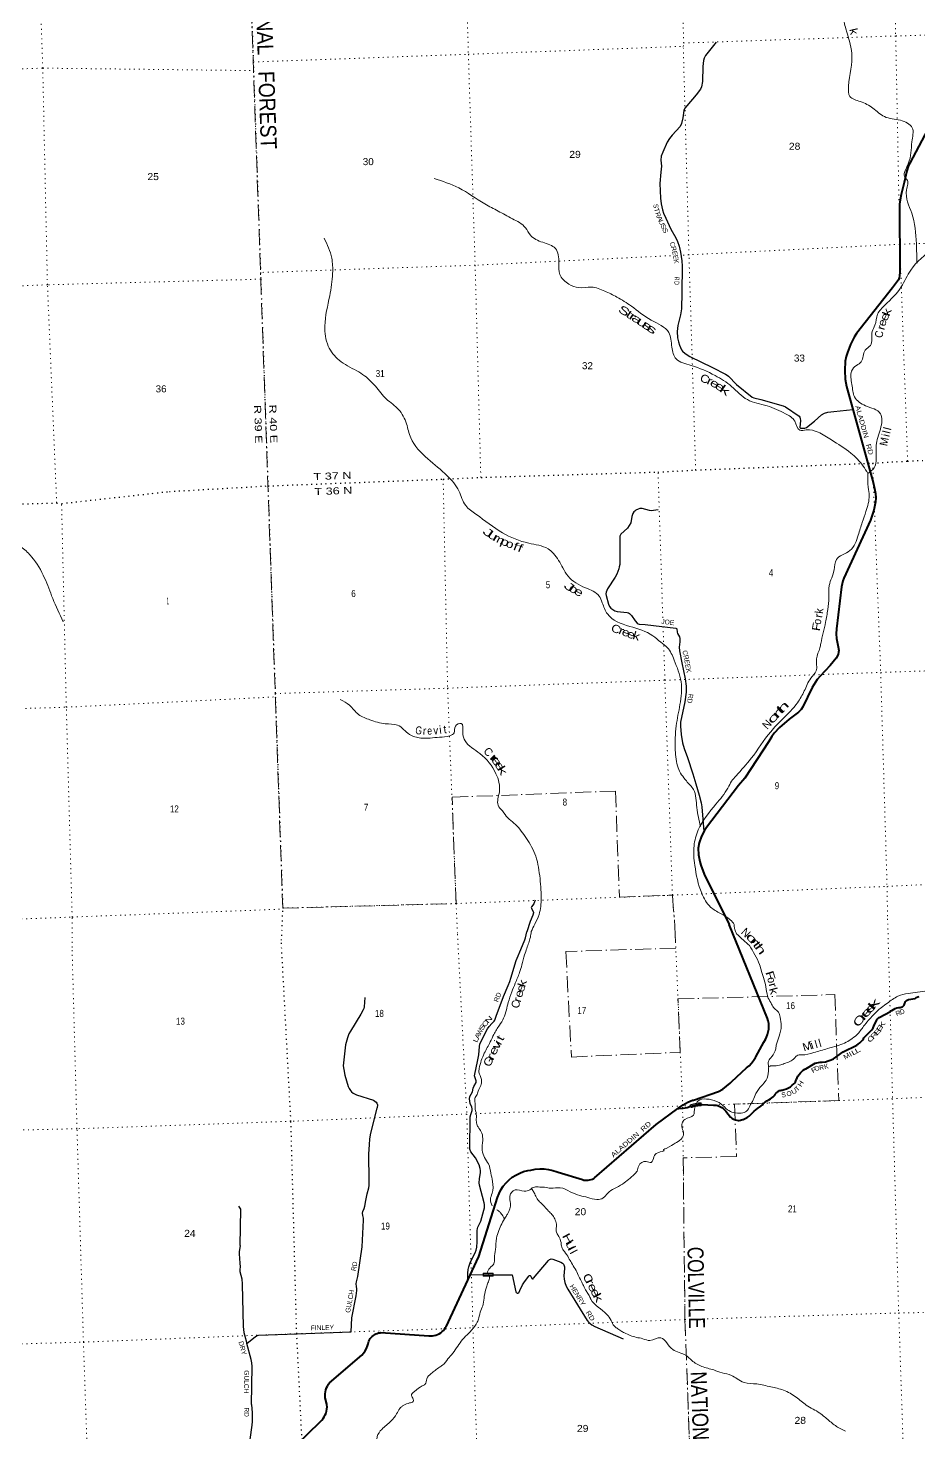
# Model space of a CAD drawing. Header units: feet. Extents: x 727543 to 978287, y 379550 to 572970.
# Drawn here: x 768779 to 791035, y 414692 to 449790 of the extents above; entities that cross this region are included whole.
import ezdxf
from ezdxf.enums import TextEntityAlignment as Align

# ---------------------------------------------------------------- set-up
doc = ezdxf.new("R2010")
doc.units = ezdxf.units.FT
doc.header["$LTSCALE"] = 80
doc.linetypes.add('DOT_DASHED', pattern=[7.7, 5, -1.2, 0.3, -1.2])
doc.linetypes.add('DOTTED', pattern=[1.5, 0.3, -1.2])
for name, color, linetype, lineweight in [('26', 7, 'Continuous', 40), ('29', 7, 'Continuous', 25), ('31', 7, 'Continuous', 13), ('39', 7, 'Continuous', 13), ('44', 7, 'DOT_DASHED', 13), ('6', 7, 'DOTTED', 25), ('61', 7, 'Continuous', 13), ('7', 7, 'DOTTED', 13)]:
    doc.layers.add(name, color=color, linetype=linetype, lineweight=lineweight)
for name, color, linetype in [('27', 7, 'Continuous'), ('30', 7, 'Continuous'), ('41', 7, 'Continuous')]:
    doc.layers.add(name, color=color, linetype=linetype)

msp = doc.modelspace()

# ---------------------------------------------------------------- linework, layer by layer
at = {"layer": '26'}
for points in [[(791642.22, 447988.84), (790810.22, 446412.05), (790769.38, 446330.9), (790729.64, 446226.33), (790665.55, 445929.82), (790591.35, 445635.09), (790565.15, 445499.37), (790554.31, 445391.73), (790554.76, 443691.89), (790551.07, 443596.72), (790544.03, 443547.39), (790522.59, 443503.2), (790371.94, 443297.74), (789480.15, 442158.23), (789420.75, 442064.03), (789328.93, 441886.05), (789248.22, 441687.02), (789216.52, 441588.37), (789195.4, 441465.05), (789184.83, 441236.02), (789195.4, 441017.57), (789222.64, 440838.73), (789892.75, 438440.23), (789927.82, 438283.39), (789948.95, 438163.6), (789955.99, 438057.9), (789952.47, 437952.19), (789909.68, 437749.34), (789824.5, 437496.82), (789161, 436045.03), (789135.54, 435979.07), (789103.18, 435831.52), (788978.77, 434783.8), (788970.04, 434654.26), (788977.97, 434541.23), (789020.71, 434333.99), (789030.77, 434241.24), (789029.9, 434196.22), (789015.82, 434143.37), (788970.41, 434051.93), (788821.43, 433862.67), (788565.1, 433600.76), (788492.65, 433511.78), (788370.1, 433310.99), (788135.51, 432836.17), (788093.25, 432769.22), (788030.86, 432699.13), (787796.97, 432524.16), (787550.98, 432314.7), (787420.7, 432177.29), (787360.84, 432092.73), (787287.45, 431963.1), (786682.76, 431052.29), (786529.66, 430866.98), (785726.98, 429820.12), (785677.78, 429744.53), (785603.74, 429598.14), (785541.57, 429430.24), (785519.23, 429302.17), (785527.76, 429136.86), (785557.96, 428970.97), (785587.83, 428873.41), (785669.17, 428650.85), (786294.31, 427392.98)], [(785013.16, 422796.1), (785039.68, 422815.37), (785146.91, 422889.25), (785261.27, 422951.52), (785381.51, 423001.49), (785403.2, 423008.97), (786028.84, 423221.11), (786133.25, 423281.3), (786230.8, 423352.08), (786320.42, 423432.66), (786360.09, 423474.31), (786729.02, 423811.58), (786794.29, 423866.87), (786853.43, 423928.68), (786905.78, 423996.34), (786950.77, 424069.09), (786958.61, 424083.74), (787162.63, 424458.16), (787200.02, 424516.75), (787231.08, 424578.92), (787255.47, 424643.99), (787272.93, 424711.26), (787283.26, 424779.99), (787286.35, 424849.42), (787282.16, 424918.79), (787270.75, 424987.35), (787254.55, 425047.25), (786294.31, 427392.98)], [(788484.87, 423940.24), (788527.79, 423948.66), (788571.36, 423952.55), (788615.09, 423951.86), (788622.15, 423951.32), (788697.56, 423963.76), (788771.26, 423984.01), (788842.44, 424011.85), (788900.13, 424041.11), (789143.17, 424210.63), (789481.1, 424383.19), (789521.16, 424407.23), (789558.49, 424435.32), (789592.67, 424467.16), (789623.34, 424502.4), (789650.16, 424540.65), (789663.19, 424562.87), (789798.14, 424700.61), (789827.02, 424725.46), (789853.14, 424753.18), (789876.22, 424783.49), (789896.01, 424816.04), (789912.29, 424850.48), (789927.2, 424894.75), (789989.46, 425016.93), (789997.93, 425031.61), (790006.63, 425044.23), (790018.8, 425057.28), (790033.14, 425067.28), (790040.23, 425071.38), (790322.84, 425218.74), (790360.04, 425247.46), (790400.04, 425272.13), (790442.4, 425292.48), (790486.66, 425308.29), (790532.33, 425319.39), (790563.12, 425323.54), (790588.08, 425326.31), (790613.12, 425334.88), (790624.74, 425341.03), (790635.7, 425348.39), (790645.84, 425356.85), (790655.03, 425366.33), (790663.18, 425376.72), (790665.88, 425381.02), (790678.47, 425405.99), (790683.39, 425431.02), (790683.52, 425431.52), (790688.01, 425443.73), (790693.74, 425455.4), (790700.67, 425466.42), (790708.71, 425476.64), (790717.78, 425485.97), (790727.77, 425494.31), (790738.58, 425501.55), (790750.08, 425507.62), (790762.16, 425512.46), (790774.68, 425516.01), (790775.93, 425516.28), (790938.6, 425547.79), (790970.82, 425567.87), (791004.95, 425584.46), (791040.64, 425597.4)], [(785013.16, 422796.1), (785039.09, 422798.14), (785142, 422806.23), (785243.52, 422823.95), (785309.24, 422844.24), (785412.81, 422874.05), (785467.56, 422887.11), (785491.14, 422891.33), (785523.15, 422893.86), (785587.93, 422895.44), (785618.2, 422894.27), (785901.66, 422883.28), (785913.37, 422883.77), (785951.66, 422879.58), (785966.07, 422878), (786004.76, 422869.59), (786042.36, 422857.18), (786078.45, 422840.92), (786112.65, 422820.97), (786144.57, 422797.55), (786173.87, 422770.93), (786200.23, 422741.39), (786210.67, 422727.74), (786326.51, 422583.92), (786349.11, 422563.76), (786373.69, 422546.08), (786399.99, 422531.06), (786427.71, 422518.87), (786456.55, 422509.65), (786486.2, 422503.49), (786516.33, 422500.47), (786546.61, 422500.61), (786576.72, 422503.92), (786606.31, 422510.35), (786635.06, 422519.84), (786643.76, 422523.39), (786697.05, 422546.16), (786747.66, 422574.37), (786795.05, 422607.72), (786838.69, 422645.84), (786839.8, 422646.92), (786918.42, 422727.84), (787005.06, 422800.1), (787085.63, 422854.93), (787124.33, 422885.75), (787148.47, 422909.51), (787172.15, 422934.71), (787196.68, 422959.51), (787211.15, 422971.94), (787233.46, 422987.38), (787257.26, 423000.4), (787282.29, 423010.87), (787288.63, 423013.04), (787326.63, 423035.44), (787362.08, 423061.68), (787394.59, 423091.48), (787423.81, 423124.52), (787429.63, 423132.62), (787447.33, 423157.24), (787466.25, 423182.62), (787475.25, 423192.97), (787491.69, 423208.29), (787509.63, 423221.81), (787528.9, 423233.38), (787549.26, 423242.87), (787570.51, 423250.17), (787591.11, 423254.92), (787616.21, 423258.06), (787641.11, 423263.76), (787671.64, 423270.74), (787725.55, 423289.17), (787777.23, 423313.13), (787826.12, 423342.37), (787871.69, 423376.55), (787911.85, 423413.84), (787934.93, 423438.82), (787950.83, 423463.84), (787961.61, 423484.97), (787971.18, 423509.86), (787973.49, 423517.35), (787991.5, 423563.6), (788014.25, 423607.72), (788041.48, 423649.22), (788072.91, 423687.65), (788108.18, 423722.58), (788146.9, 423753.63), (788188.67, 423780.46), (788207.04, 423790.42), (788443.06, 423927.37), (788484.87, 423940.24)], [(777232, 416800.51), (777258.34, 416864.32), (777273.79, 416914.34), (777282.39, 416949.77), (777294.64, 416984.1), (777310.42, 417016.96), (777329.54, 417047.99), (777351.8, 417076.86), (777376.96, 417103.24), (777404.74, 417126.84), (777434.83, 417147.41), (777466.91, 417164.73), (777500.62, 417178.59), (777535.6, 417188.86), (777571.46, 417195.41), (777591.94, 417197.44), (778792.88, 417120.87), (778837.43, 417117.75), (778882.06, 417119.31), (778926.29, 417125.51), (778969.62, 417136.31), (779011.59, 417151.58), (779051.73, 417171.15), (779089.6, 417194.81), (779124.8, 417222.3), (779156.93, 417253.32), (779185.64, 417287.53), (779210.61, 417324.55), (779222.09, 417344.88), (780043.92, 419099.41), (780507.1, 420573.59), (780545.6, 420672.23), (780594.2, 420766.3), (780652.36, 420854.78), (780719.45, 420936.69), (780794.74, 421011.14), (780877.4, 421077.32), (780966.52, 421134.49), (781061.13, 421182.03), (781160.2, 421219.42), (781262.62, 421246.25), (781341.6, 421259.34), (781450.54, 421280.84), (781561.14, 421290.83), (781672.17, 421289.2), (781782.42, 421275.98), (781890.69, 421251.3), (781995.79, 421215.44), (782026.54, 421202.55), (782626.67, 421019.75), (782662.5, 421010.46), (782699.11, 421004.96), (782736.09, 421003.31), (782773.04, 421005.54), (782809.55, 421011.62), (782845.23, 421021.49), (782879.68, 421035.03), (782912.53, 421052.09), (782934.37, 421066.03), (784469.16, 422400.87), (785013.16, 422796.1)], [(773281.13, 412248.38), (776081.99, 414978.13), (776118.61, 415013.88), (776151.3, 415053.25), (776179.69, 415095.82), (776203.47, 415141.13), (776222.39, 415188.68), (776236.23, 415237.94), (776244.85, 415288.38), (776248.15, 415339.45), (776246.09, 415390.58), (776243.65, 415411.82), (776202.24, 415566.12), (776198.58, 415617.24), (776200.29, 415668.47), (776207.33, 415719.23), (776219.65, 415768.98), (776237.1, 415817.17), (776259.49, 415863.27), (776286.58, 415906.77), (776313.26, 415941.58), (777115.32, 416630.33), (777160.09, 416682.88), (777199.13, 416739.81), (777232, 416800.51)]]:
    msp.add_lwpolyline(points, dxfattribs=at)
at = {"layer": '29'}
for p, q in [((777337.5, 422143.1), (777501.41, 422817.37)), ((779813.28, 421855.85), (779825.71, 422502.08)), ((780001.64, 419465.9), (779998.12, 419635.57)), ((779834.4, 418646), (780399.35, 418643.25)), ((774536.61, 417131.12), (775491.02, 417170.26)), ((774353.05, 416521.78), (774244.36, 416927.74)), ((774364.48, 415401.88), (774377.91, 416352.26))]:
    msp.add_line(p, q, dxfattribs=at)
for points in [[(785972.84, 449436.9), (785707.38, 449104.87), (785672.96, 449041.1), (785655.92, 448981.43), (785635.55, 448826.96), (785625.81, 448458.42), (785600.9, 448321.91), (785575, 448267.61), (785471.41, 448124.67), (785240.07, 447848.6), (785187.43, 447790.3), (785159.96, 447730.16), (785136.79, 447549.22), (785106.51, 447404.62), (785068.79, 447328.1), (784872.27, 447114.83), (784804.13, 447033.86), (784747.1, 446937.23), (784635.88, 446686.09), (784599.7, 446586.38), (784584.9, 446493.95), (784601, 446340.84), (784590.83, 446188.73), (784563.65, 445904.47), (784575.84, 445542.86), (784595.46, 445396.35), (784629.5, 445250.36), (784655.09, 445166.22), (784708.6, 445040.32), (784838.51, 444764.23), (784965.99, 444550.41), (785007.99, 444457.32), (785044.79, 444339.45), (785076.82, 444195.02), (785110.8, 443977.21), (785121.09, 443838.71), (785110.44, 443184.92), (785102.25, 442778.6), (785081.88, 442627.52), (785009.73, 442357.68), (784995.78, 442207.54), (785005.67, 442050.05), (785025.58, 441949.71), (785051.14, 441864.47), (785106.08, 441754.6), (785132.06, 441715.32), (785191.68, 441659.91), (785308.44, 441586.53), (785882.31, 441311.63), (786203.89, 441140.14), (786245.76, 441114.43), (786275.57, 441090.99), (786480.27, 440885.97), (786868.01, 440571.42), (786910.15, 440552.95), (787088.42, 440509.25), (787645.52, 440353.04), (787704.45, 440323.87), (788043.28, 440091.48), (788060.06, 440071.37), (788070.71, 440041.54), (788074, 439977.38), (788062.19, 439817.8), (788064.32, 439809.28), (788079.04, 439797.55), (788136.73, 439791.16), (788183.57, 439794.36), (788223.81, 439811.31), (788427.51, 439968.97), (788604.85, 440129.65), (788677.61, 440166.19), (788757.87, 440190.25), (788906.51, 440208.21), (789384.33, 440260.01)], [(784524.61, 437752.9), (784347.84, 437731.82), (784305.83, 437734.89), (784118.44, 437786.03), (784065.2, 437785.49), (784018.35, 437773.24), (783962.99, 437743.41), (783935.3, 437722.1), (783916.14, 437700.79), (783890.58, 437662.44), (783863.01, 437589.45), (783836.88, 437432.67), (783799.02, 437359.86), (783755.31, 437300.02), (783589.9, 437143.85), (783564.78, 437099.9), (783559.45, 437045.56), (783565.87, 436881.96), (783559.12, 436386.1), (783549.87, 436332.81), (783539.22, 436283.8), (783511.54, 436209.22), (783488.12, 436149.56), (783450.27, 436074.37), (783251.97, 435779.36), (783221.94, 435701.02), (783213.42, 435654.14), (783218.17, 435612.17), (783279.43, 435396.31), (783307.71, 435336.52), (783341.18, 435294.03), (783388.03, 435259.94), (783437.01, 435234.37), (783496.16, 435214.43), (783747.38, 435189.88), (783781.98, 435176.84), (783807.54, 435159.79), (783853.32, 435113.11), (783943.35, 434979.08), (783992.8, 434922.21), (784018.36, 434907.29), (784049.45, 434898.28), (784195.01, 434891.84), (784963.84, 434797.56), (784980.88, 434793.3), (784988.38, 434783.31), (784993.65, 434701.67), (785001.12, 434664.47), (785050.72, 434583.47), (785061.8, 434539.73), (785059.67, 434458.4), (785049.02, 434321.33), (785050.42, 434231.48), (785108.51, 433934.38), (785198.94, 433533.35), (785223.63, 433347.55), (785224.28, 433196.52), (785185.2, 432958.32), (785083.08, 432446.21), (785080.03, 432347.35), (785094.09, 432143.59), (785125.67, 431934.81), (785166.49, 431790.41), (785250.01, 431565.1), (785389.12, 431157.88), (785463.36, 430911.98), (785549.26, 430626.07), (785595.24, 430431.66), (785611.18, 430336.7), (785659.59, 429716.58)], [(781446.38, 428003.68), (781426.82, 427933.68), (781411.66, 427911.29), (781356.08, 427836.29), (781350.16, 427820.75), (781352.29, 427799.44), (781362.41, 427777.88), (781403.71, 427702.63), (781403.4, 427682.25), (781386.42, 427629.13), (781322, 427470.85), (781238.77, 427214.23)], [(780477.52, 425101.45), (780657.26, 425595.46), (780777, 425870.56), (780811.38, 425965.96), (780839.09, 426052.48), (780976.57, 426491.76), (780995.42, 426551.65), (781087.44, 426766.86), (781190.55, 427013.11), (781207.18, 427064.14), (781238.77, 427214.23)], [(777189.35, 425566.2), (777177.58, 425334.88), (777167.6, 425297.17), (777154.3, 425261.67), (777093.32, 425152.96), (776831.66, 424731.43), (776791.74, 424658.21), (776756.27, 424562.82), (776711.92, 424385.33), (776667.57, 424012.61), (776654.27, 423866.18), (776664.25, 423768.56), (776693.07, 423633.23), (776772.9, 423347.03), (776797.29, 423296), (776831.66, 423244.98), (776861.6, 423209.48), (776902.62, 423178.42), (776987.99, 423140.7), (777408.2, 423000.93), (777445.89, 422976.53), (777474.72, 422952.13), (777490.24, 422929.94), (777505.77, 422887.79), (777501.41, 422817.37)], [(779841.22, 422646.08), (779870.1, 422749.06), (779872.31, 422786.76), (779865.67, 422833.36), (779823.53, 422919.87), (779809.11, 423039.68), (779814.66, 423092.92), (779881.18, 423217.16), (779900.03, 423308.13), (779912.23, 423350.27), (779969.88, 423443.45), (779975.42, 423458.99), (779974.32, 423485.62), (779934.4, 423616.5), (779936.62, 423654.23), (780005.36, 423967.03), (780036.4, 424140.08), (780053.03, 424348.63), (780067.44, 424406.31), (780178.32, 424645.91), (780253.71, 424783.46), (780301.38, 424847.81), (780369.01, 424916.58), (780425.56, 424980.92), (780439.97, 425005.32), (780477.52, 425101.45)], [(779825.71, 422502.08), (779824.64, 422564.92), (779826.86, 422589.32), (779841.22, 422646.08)], [(777122.14, 419342.48), (777162.06, 420008.05), (777162.07, 420056.85), (777139.88, 420123.42), (777135.45, 420185.54), (777142.11, 420221.03), (777175.36, 420300.91), (777193.11, 420358.58), (777215.27, 420496.14), (777250.75, 420664.76), (777295.1, 420811.18), (777301.77, 420875.51), (777299.54, 420997.55), (777295.1, 421654.25), (777307.3, 421898.3), (777318.39, 422029.19), (777337.5, 422143.1)], [(779998.13, 419635.57), (779999.82, 419747.36), (780008.69, 419800.59), (780017.56, 419833.89), (780066.34, 419929.27), (780086.3, 419978.09), (780168.35, 420253.18), (780180.54, 420313.09), (780182.76, 420357.46), (780180.54, 420397.39), (780172.78, 420443.98), (780053.04, 420878.82), (780048.6, 420940.94), (780057.48, 421042.99), (780084.08, 421198.29), (780085.2, 421247.1), (780076.33, 421295.91), (780048.61, 421389.09), (779955.47, 421562.14), (779844.6, 421717.44), (779819.1, 421777.33), (779813.28, 421855.85)], [(774075.25, 419370.21), (774096.12, 420278.37), (774043.01, 420357.51)], [(779769.78, 418519.78), (779765.88, 418682.46), (779774.75, 418777.85), (779788.05, 418842.19), (779832.4, 418962), (779947.71, 419192.73), (779974.32, 419259.28), (779989.84, 419334.71), (780001.64, 419465.9)], [(774075.25, 419370.21), (774050.97, 419218.22), (774049.87, 419162.74), (774072.04, 418932.01), (774077.58, 418843.27), (774068.71, 418772.28), (774072.04, 418723.46), (774116.39, 418541.54), (774129.7, 418408.42), (774156.31, 417347.93), (774167.39, 417203.72), (774182.91, 417139.38), (774244.36, 416927.74)], [(776973.74, 418119.4), (776992.42, 418246.47), (776994.64, 418290.84), (776981.34, 418348.52), (776976.9, 418417.3), (776983.55, 418463.89), (777014.6, 418603.66), (777122.14, 419342.48)], [(780962.86, 418218.26), (780976.32, 418199.68), (780990.57, 418190.17), (780995.33, 418184.47), (781014.33, 418184.47), (781036.19, 418197.78), (781046.64, 418211.09), (781062.8, 418247.23), (781135.02, 418387.97), (781162.58, 418437.42), (781278.52, 418599.08), (781292.31, 418614.29), (781307.03, 418621.9), (781319.87, 418622.85), (781327.93, 418618.1), (781336.97, 418608.59), (781366.9, 418547.72), (781374.03, 418540.12), (781382.1, 418536.31), (781388.29, 418537.27), (781393.99, 418540.12), (781408.71, 418555.33), (781777.43, 419000.37), (781807.37, 419024.15), (781830.65, 419034.6), (781847.28, 419037.46), (781891.47, 419034.6), (782092.93, 418954.73), (782132.38, 418932.86), (782157.55, 418909.08), (782172.76, 418867.24), (782180.84, 418837.76), (782180.36, 418798.77), (782165.16, 418616.19), (782168.96, 418536.31), (782190.34, 418453.58), (782221.71, 418360.39), (782260.19, 418285.27), (782750.55, 417497.89), (782787.13, 417453.2), (782818.97, 417425.62), (782861.26, 417392.34), (782936.81, 417353.35), (783643.87, 417038.47)], [(780399.35, 418643.25), (780871.32, 418640.96), (780962.86, 418218.26)], [(775491.02, 417170.26), (776851.73, 417214.04), (776870.54, 417566.33), (776870.54, 417566.33), (776973.74, 418119.4)], [(774244.36, 416927.74), (774460.1, 417099.44), (774504.45, 417123.85), (774536.61, 417131.12)], [(774377.91, 416352.26), (774368.07, 416444.95), (774353.05, 416521.78)], [(774364.48, 415401.88), (774376.95, 415191.45), (774378.05, 414978.46), (774368.08, 414885.28), (774319.29, 414525.87), (774301.55, 414308.44), (774330.6, 413282.62)]]:
    msp.add_lwpolyline(points, dxfattribs=at)
at = {"layer": '31'}
for p, q in [((780150.4, 418683.24), (780400.38, 418680.64)), ((780400.38, 418680.64), (780399.6, 418605.64))]:
    msp.add_line(p, q, dxfattribs=at)
msp.add_lwpolyline([(780399.6, 418605.64), (780149.62, 418608.24), (780150.4, 418683.24)], dxfattribs=at)
msp.add_lwpolyline([(780158.31, 418675.16), (780157.69, 418616.14), (780391.68, 418613.71), (780392.3, 418672.73)], close=True, dxfattribs=at)
at = {"layer": '39'}
for points in [[(787253.63, 452684.57), (787625.59, 452410.32), (787888.29, 452276.48), (788329.28, 451923.35), (788636.31, 451588.49), (788806.1, 451383.1), (788910.48, 451133.27), (789111.82, 450679.94), (789144.44, 450120.42), (789211.4, 449768.31), (789358.74, 449157.57), (789275.76, 448335.62), (789313.55, 448081.79), (789569.95, 447955.86), (789886.18, 447789.22), (790173.42, 447577.2), (790574.31, 447487.94), (790866.89, 447300.36), (790861.08, 446948.11), (790768.11, 446397), (790695.58, 446044.8), (790735.03, 446009.55), (790728.49, 445750.35), (790856.88, 445165.35), (790972.32, 444401.91), (790987.9, 443916.85)], [(778921.95, 446032.91), (779539.44, 445796.31), (780190.02, 445396.79), (780520.75, 445218.44), (780878.15, 445026.71), (781206.26, 444799.72), (781331.02, 444613.23), (781635.37, 444438.14), (781953.26, 444283.69), (782038.52, 443928.07), (782063.35, 443633.39), (782290.77, 443393.29), (782535.95, 443305.47), (782850.93, 443318.88), (783185.45, 443217.53), (783490.99, 443070.8), (783851.48, 442842.75), (784348.97, 442493.31), (784786.63, 442184.59), (784862.08, 441818.57), (784967.71, 441526.29), (785344.54, 441361.45), (785944.32, 441108.13), (786356.68, 440835.08), (786750.44, 440506.84), (787240.2, 440351.43), (787704.89, 440154.8), (787934.86, 439965.36), (788057.08, 439742.94), (788222.17, 439748.64), (788514.92, 439695.27), (788850.16, 439500.86), (789332.86, 439173.24), (789641.66, 438846.53), (789759.24, 438662.67)], [(792449.64, 445739.51), (792247.56, 445516.25), (792029.95, 445353.98), (791769.75, 444990.13), (791646, 444660.69), (791385.51, 444306.94), (790829.93, 443744.11), (790593.61, 443324.31), (790186.44, 442871.11), (790003.23, 442639.04), (789936.51, 442363.9), (789866.24, 442210.06), (789821.92, 441860.71), (789693.9, 441745.62), (789591.37, 441451.2), (789476.71, 441362.81), (789353.56, 441219.54), (789361.29, 440887.92), (789429.14, 440574.29), (789700.46, 440353.7), (790072.23, 440154.31), (790109.48, 439987.47), (790006.71, 439563.55), (789964.1, 439156.3), (789915.89, 438802.07), (789758.28, 438661.82)], [(776990.96, 441230.63), (776550.63, 441492.73), (776279.49, 441844.84), (776191.97, 442346.07), (776315.35, 443100.43), (776387.76, 443663.07), (776364.41, 444044.8), (776173.88, 444542.97)], [(785576.82, 429843.74), (785487.39, 430313.77), (785401.3, 430766.49), (785225.21, 430979.78), (785019.42, 431309.56), (784947.83, 431750.56), (784971.75, 432361.43), (785065.97, 432889.21), (785093.71, 433458.61), (784920.05, 434001.8), (784749.19, 434312.38), (784583.5, 434447.07), (784384.66, 434609.11), (783809.71, 434842.93), (783252.75, 435152.15), (783125.2, 435433.67), (783045.53, 435599.24), (782705.9, 435805.66), (782268.77, 436096.18), (782139.38, 436302.78), (781908.45, 436662.15), (781769.55, 436779.43), (781288.29, 436920.94), (780629.69, 437180.6), (779969.13, 437644.58), (779712.13, 437859.52), (779541.62, 438226.76), (779249.45, 438606.58), (778765.98, 439029.27), (778338.12, 439554.79), (778232.9, 439901.71), (778036.32, 440262.11), (777733.51, 440522.23), (777459.28, 440841.88), (777184.75, 441102.84), (776990.96, 441230.63)], [(789759.24, 438662.67), (789770.47, 438316.17), (789792.63, 438112.47), (789713.38, 437713.52), (789620.35, 437439.62), (789518.41, 437124.99), (789313.52, 436736.47), (788972.46, 436509.83), (788915.38, 436251.16), (788797.28, 435867.25), (788784.04, 435561.32), (788758.49, 435261.1), (788705.15, 434943.86), (788585.27, 434414.21), (788562.16, 434306.28), (788477.27, 434030.6), (788467.89, 433730.85), (788333.81, 433546.78), (788171.33, 433228.33), (788000.01, 432935.91), (787629.96, 432526.3), (787331.98, 432209.89), (786848.11, 431546), (786468.68, 431111.83), (786355.56, 430970.87), (786263.43, 430804.24), (785964.02, 430398.75), (785523.99, 429756.4), (785416.41, 429358.63), (785436.85, 428869.57), (785610.93, 428174.64), (785831.33, 427829.12), (786074.55, 427670.42), (786323.95, 427507.86), (786422.97, 427396.89)], [(769658.93, 434958.72), (769393.13, 435541.66), (769192.21, 436049.64), (768867.3, 436580.24), (768634.24, 436806.01), (768255.27, 437043.63), (767786.78, 437300.85), (767466.03, 437483.55), (766861.74, 437615.33), (766334.79, 437660.37), (765916.97, 437775.44), (765478.54, 437766.46), (765070.8, 437730.82)], [(776579.56, 433013.43), (776806.02, 432874.48), (777037.36, 432638.54), (777320.2, 432507.33), (777703.15, 432409.44), (778011.47, 432374.08), (778307.33, 432144.11), (778591.06, 432051.37), (779055.39, 432073.26), (779319.1, 432111.44), (779422.18, 432181.28), (779455.62, 432350.22), (779599.21, 432417.21), (779638.06, 432195.79), (779694.98, 431978.95), (780068.12, 431664.26), (780469.02, 431162.23), (780553.14, 430707.43), (780522.49, 430374.68), (780627.83, 430230.1), (780762.15, 430062.1), (780917.68, 429929.13), (781194.35, 429595.39), (781439.53, 429163.59), (781560.85, 428612.78), (781597.45, 428055.4), (781544.94, 427641.07), (781436.76, 427401.11), (781347.48, 427218.08)], [(780371.76, 420368.27), (780328.8, 420525.41), (780374.33, 420678.46), (780382.81, 420975.84), (780341.76, 421180.68), (780281.69, 421411.18), (780183.55, 421569.71), (780125, 421753.78), (780137.21, 421998.73), (780117.21, 422177.97), (780044.35, 422304.98), (779999.51, 422378.32), (779977.45, 422496.85), (779976.42, 422652.45), (779946.65, 422821.27), (779944.06, 422962.67), (779946.62, 423069.87), (779985.28, 423123.66), (780022.17, 423231.97), (780088.34, 423371.54), (780106.59, 423493.4), (780080.96, 423597.67), (780043.08, 423705.59), (780048.32, 423792.67), (780102.42, 423992.49), (780177.18, 424178.82), (780327.7, 424458.54), (780412.49, 424647.21), (780556.45, 424880.23), (780659.93, 425053.34), (780727.9, 425261.68), (780776.48, 425445.15), (780862.86, 425708.66), (780950.76, 425925.73), (781059.08, 426198.03), (781117.62, 426385.86), (781184.21, 426636.6), (781239.57, 426798.06), (781285.62, 426934.95), (781327.57, 427073.74), (781347.48, 427218.08)], [(786480.41, 427164.27), (786454.26, 427215.21), (786435.01, 427275.37), (786421.77, 427354.78), (786422.97, 427396.89)], [(786480.41, 427164.27), (786649.02, 427004.45), (786798.99, 426867.8), (786933.83, 426637.68), (787055.06, 426390.96), (787105.01, 426222.79), (787172.43, 426014.76), (787220.65, 425775.79), (787272.25, 425557.15), (787353.98, 425406.17), (787424.23, 425297.27), (787524.36, 425201.45), (787566.81, 425077.51), (787596.14, 424860.17), (787543.94, 424601.8), (787477.66, 424403.62), (787457.12, 424289.77), (787362.51, 424092.7), (787279.33, 423978.86), (787281.36, 423838.06)], [(787380.43, 423861.81), (787553.48, 423876.51), (787671.34, 423918.71), (787925.66, 424052.2), (787984.18, 424116.74), (788108.89, 424134.9), (788410.14, 424193.1), (788752.39, 424295.07), (788992.68, 424363.43), (789180.4, 424432.13), (789331.07, 424521.87), (789486.86, 424640.06), (789653.76, 424851.59), (789893.38, 425126.09), (790097.21, 425320.62), (790249.23, 425430.61), (790510.44, 425600.71), (790766.81, 425671.61), (791239.46, 425741.39), (791407.26, 425801.36), (791427.06, 425814.13), (791570.02, 425954.14), (791718.11, 426122.62), (791868.66, 426362.51)], [(786598.24, 422679.57), (786731.99, 422730.36), (786808.79, 422854.1), (786894.63, 423010.47), (786964.11, 423172.38), (787101.32, 423364.76), (787217.9, 423507.97), (787275.45, 423726.09), (787282.51, 423839.15)], [(787380.43, 423861.81), (787362.4, 423861.06), (787349.21, 423860.68), (787335.64, 423859.93), (787322.07, 423857.66), (787306.99, 423852.01), (787289.65, 423844.09), (787282.51, 423839.15)], [(785454.9, 422852.05), (785521.02, 422990.53), (785727.77, 423033.56), (785855.75, 423013.43), (786097.73, 422906.01), (786253.89, 422765.51), (786405.66, 422697.63), (786598.24, 422679.57)], [(780265.44, 418680.6), (780263.56, 418686.08), (780312.03, 418810.93), (780415.73, 418915.33), (780431.24, 419059.33), (780456.55, 419274.38), (780481.77, 419554.11), (780540.11, 419748), (780613.38, 419918.11), (780709.05, 420082.88), (780755.13, 420157.13), (780833.3, 420424.41), (780815.12, 420609.78), (780947.46, 420765.62), (781177.04, 420728.54), (781315.22, 420767.35), (781398.16, 420826.61), (781523.14, 420836.69), (781681.07, 420827.63), (781841.41, 420806.51), (782075.53, 420816.07), (782323.24, 420718.94), (782566.85, 420623.7), (782760.48, 420573.33), (782986.49, 420521.99), (783150.85, 420563.66), (783260.21, 420680.37), (783426.17, 420796.87), (783628.59, 420910.5), (783929.7, 421158.69), (783994.01, 421231.5), (784034.08, 421366.18), (784222.64, 421471.29), (784344.56, 421450.96), (784412.89, 421586.55), (784510.47, 421692.77), (784664.27, 421748.25), (784652.03, 421751.9), (784717.13, 421800.48), (784943.32, 421929.02), (785093.53, 422032.89), (785155.73, 422170.31), (785118.95, 422306.57), (785118.96, 422429.86), (785184.57, 422524.94), (785401.53, 422626.92), (785439.68, 422820.15), (785454.9, 422852.05)], [(781354.8, 420792.88), (781388.56, 420749.5), (781435.67, 420668.14), (781498.44, 420540.81), (781578.32, 420446.37), (781684.71, 420344.69), (781781.27, 420234.61), (781866.81, 420152.48), (781935.24, 420037.45), (781981.98, 419905.56), (781969.92, 419779.86), (781991.19, 419685.55), (782036.35, 419602.11), (782093.79, 419452.38), (782111.74, 419335.73), (782180.17, 419220.7), (782284.23, 419066.4), (782353.06, 418939.26), (782448.85, 418790.76), (782522.63, 418635.48), (782596.08, 418490.3), (782654.55, 418370.91), (782723.57, 418237.71), (782746.96, 418202.09), (782783.06, 418148.68), (782826.41, 418059.12), (782839.44, 418031.24), (783237.77, 417653.98), (783343.85, 417499.74), (783421.01, 417364.79), (783493.65, 417306.49), (783586.74, 417240.76), (783679.37, 417189.17), (783975.99, 417079.47), (784138.82, 417044.29), (784316.1, 416999.46), (784584.65, 417068.74), (784734.36, 416940.16), (784887.34, 416773.28), (785213.34, 416630.16), (785363.05, 416501.59), (785608.44, 416351.83), (785910.39, 416264.53), (786116.87, 416192.35), (786355.38, 416129.28), (786491.65, 416040.7), (786668.31, 415953.41), (786984.83, 415915.08), (787334.84, 415841.46), (787652.75, 415760.74), (787967.83, 415580.89), (788222.74, 415386.97), (788556.65, 415187.52), (788787.07, 415000.9), (789004.65, 414836.1), (789197.92, 414735.2)], [(780684.25, 420038.02), (780649.97, 420097.15), (780590.68, 420180.13), (780532.17, 420238.88), (780488.03, 420267.82)], [(776522.12, 413939.27), (776515.8, 413947.16), (776583.03, 414054.42), (776587, 414056.57), (776610.9, 414067.44), (776817.85, 414104.42), (776933.41, 414217.28), (777085.89, 414313.14), (777211.69, 414359.63), (777373.7, 414411.33), (777477.8, 414503.61), (777502.84, 414603.45), (777614.33, 414778.84), (777845.96, 414988.41), (777985.64, 415166.72), (778066.08, 415302.7), (778107.16, 415344.45), (778168.49, 415384.82), (778310.18, 415439.91), (778395.87, 415477.03), (778403.99, 415537.92), (778354.59, 415627.29), (778432.18, 415726.8), (778627.69, 415866.49), (778695.15, 415905.04), (778739.05, 416045.91), (778850.04, 416174.79), (778946.46, 416254.7), (779057.07, 416333.04), (779134.16, 416386.05), (779268.58, 416539.94), (779387.25, 416681.2), (779512.74, 416861.07), (779634.72, 417024.67), (779789.2, 417183.25), (779867.25, 417268.63), (780000.42, 417460.88), (780039.52, 417563.2), (780089.98, 417750.77), (780151.46, 417910.39), (780175.22, 418111.25), (780234.59, 418335.49), (780265.48, 418441.58), (780308.22, 418556.14), (780265.44, 418680.6)]]:
    msp.add_spline(points, degree=3, dxfattribs=at)
at = {"layer": '44'}
for points in [[(776396.14, 473103.75), (776491.17, 470713.41), (773647.32, 470620.1), (775139.84, 427803.17), (779472.73, 427917.41), (779371.69, 430573.93), (783455.17, 430728.14), (783552.42, 428074.29), (784876.47, 428126.52), (784938.68, 427340.92)], [(784938.68, 427340.92), (784962.28, 426806.21), (782215.22, 426716.74), (782352.26, 424083.51), (785073.09, 424199.71), (785016.43, 425533.43), (788931.66, 425641.64), (789036.7, 422996.32), (786426.29, 422906.61), (786479.58, 421596.58), (785145.42, 421564.43), (785190.2, 417524.79), (785386.31, 412199.3), (785546.9, 406785.75), (786322.27, 406806.66), (790876.74, 407078.52), (791458.3, 407093.19), (793830.27, 407137.35)]]:
    msp.add_lwpolyline(points, dxfattribs=at)
at = {"layer": '6'}
for points in [[(773647.32, 470620.1), (773835.33, 465154.48), (773846.21, 464889.64), (774029.93, 459733.69), (774031.14, 459561.97), (774216.07, 454271.8), (774404.62, 448942.93), (774410.66, 448724.04), (774585.92, 443685.41), (774590.75, 443517.32), (774770.87, 438352), (774953.37, 433164.61), (774955.78, 433078.75), (775141.77, 427826.85), (775134.34, 427735.57), (775104.26, 426998.87)], [(762223.1, 437678.45), (764204.48, 437781.21), (769492.85, 437926.19), (769616.59, 437911.65), (772308.66, 438212.19), (774774.5, 438352), (779148.87, 438520.63), (780095.71, 438564.95), (784517.14, 438698.33), (785457.75, 438748.53), (789880.06, 438920.39), (790753.89, 438972.65), (792688.3, 439054.76)], [(776817.87, 381018.47), (776569.51, 385191.92), (776489.04, 390565.6), (776300.76, 395836.77), (776100.72, 401220.75), (775843.47, 406499.81), (775752.7, 411879.22), (775491.02, 417170.26), (775346.04, 422477.18), (775104.26, 426998.87)]]:
    msp.add_lwpolyline(points, dxfattribs=at)
at = {"layer": '61'}
for p, q in [((785594.3, 422936.65), (785591.21, 422860.57)), ((785347.5, 422819.35), (785320.04, 422887.5))]:
    msp.add_line(p, q, dxfattribs=at)
for points in [[(785594.3, 422936.65), (785526.1, 422934.73), (785486.09, 422930.94), (785441.87, 422924.62), (785404.81, 422915.77), (785374.91, 422907.76), (785341.64, 422895.96), (785341.64, 422895.96), (785320.04, 422887.5)], [(785585.95, 422928.41), (785526.59, 422926.74), (785487.03, 422922.99), (785443.37, 422916.75), (785406.77, 422908.01), (785377.29, 422900.11), (785344.44, 422888.46), (785330.48, 422883), (785352.13, 422829.25)], [(785352.13, 422829.25), (785364.42, 422833.19), (785387.19, 422840.79), (785413.24, 422848.91), (785449.95, 422857.45), (785483.63, 422863.42), (785511.11, 422866.86), (785550.77, 422868.57), (785583.52, 422868.57), (785585.95, 422928.41)], [(785591.21, 422860.57), (785550.94, 422860.57), (785511.78, 422858.88), (785484.83, 422855.51), (785451.56, 422849.61), (785415.34, 422841.18), (785389.65, 422833.18), (785366.91, 422825.59), (785347.5, 422819.35)]]:
    msp.add_lwpolyline(points, dxfattribs=at)
at = {"layer": '7'}
msp.add_line((784636.9, 435058.06), (784517.14, 438698.33), dxfattribs=at)
for points in [[(790206.15, 473592.68), (789965.66, 465577.44), (790202.6, 460268.95), (790332.71, 454949.2), (790455.82, 449592.82), (790557.89, 444389.85), (790753.89, 438972.65)], [(779481.07, 473212.19), (779224.91, 465159.19), (779459.28, 459800.04), (779625.64, 454485.41), (779778.87, 449135.99), (779947.95, 443865.96), (780089.65, 438564.77)], [(785457.75, 438748.53), (785289.79, 444117.74), (785148.56, 449333.97), (785158.24, 449417.22), (784993.97, 454661.09), (784990.17, 454721.68), (784798.33, 460009.25), (784615.28, 465410.39), (784857.21, 473402.31)], [(769492.85, 437926.19), (769261.85, 443376.49), (769145.16, 448789.72), (768958.07, 454259.53), (768864.95, 456761.71)], [(785158.24, 449417.22), (790455.82, 449592.82), (792309.36, 449645.9)], [(774404.65, 448941.96), (779778.87, 449135.99), (785148.56, 449333.97)], [(761847.07, 448609.11), (763833.86, 448599.55), (769145.16, 448789.72), (774410.56, 448727.57)], [(792495, 444457.34), (790556.69, 444387.43), (785289.55, 444125.83), (785068.88, 444115.09)], [(784829.66, 444103.46), (779947.95, 443865.96), (774586.23, 443684.96)], [(774592.09, 443516.94), (769261.85, 443376.49), (763922.52, 443177.39), (762036.94, 443089.84)], [(789880.06, 438920.39), (790080.28, 433691.75), (790239.45, 428346.55), (790253.34, 427533.76)], [(779148.87, 438520.63), (779259.98, 433297.43), (779472.73, 427917.41), (779507.02, 427153.2)], [(769876.89, 426816.7), (769879.91, 427579.8), (769733.87, 432822.19), (769616.59, 437911.65)], [(784938.68, 427340.92), (784876.47, 428126.52), (784688.25, 433497.15), (784643.31, 434863.11)], [(774953.4, 433163.73), (779259.98, 433297.43), (784688.25, 433497.15), (790080.28, 433691.75), (792876.89, 433783.91)], [(762398.64, 432575.97), (764393.35, 432663.53), (769733.87, 432822.19), (774955.73, 433080.5)], [(775139.84, 427803.17), (779472.73, 427917.41), (784876.47, 428126.52), (790239.45, 428346.55), (793066.76, 428477.21)], [(762581.12, 427271.36), (764532.55, 427378.44), (769879.91, 427579.8), (775135.88, 427777.7)], [(790253.34, 427533.76), (790377.75, 423041.7), (790530.31, 417688.53), (790711.5, 412386.82), (790876.74, 407078.52)], [(779507.02, 427153.2), (779739.75, 422658.98), (779894, 417315.97), (780062.61, 412028), (780197.59, 406656.08)], [(785546.9, 406785.75), (785386.31, 412199.3), (785190.2, 417524.79), (785131.17, 422860.76), (784938.51, 427344.91)], [(771471.51, 380832.14), (771179.17, 384895.19), (770983.93, 390317.72), (770825.58, 395662.62), (770588.13, 400954.44), (770551.02, 406361.85), (770343.38, 411668.78), (770162.52, 416960.4), (770000.59, 422291.04), (769876.89, 426816.7)], [(793257.12, 423156.46), (790377.75, 423041.7), (785591.33, 422876.63)], [(785328.84, 422867.58), (785131.17, 422860.76), (779739.75, 422658.98), (775346.04, 422477.18), (770000.59, 422291.04), (764717.44, 422177.64), (762759.45, 422087.8)], [(785628.45, 417538.23), (790530.31, 417688.53), (793450.76, 417744.2)], [(762944.97, 416695.04), (764660.44, 416805.6), (770162.52, 416960.4), (775491.02, 417170.26), (779894, 417315.97), (785190.2, 417524.79), (785235.35, 417526.17)]]:
    msp.add_lwpolyline(points, dxfattribs=at)

# ---------------------------------------------------------------- texts
at = {"layer": '27'}
for s, rotation, width, p in [('ALADDIN   RD', 285.61, 1.2, (789443.62, 440340.35)), ('ALADDIN  RD', 41.014, 1.25, (783402.27, 421565.75))]:
    msp.add_text(s, height=120, rotation=rotation, dxfattribs=dict(at, width=width)).set_placement(p)
for s, rotation, width, p in [('R', 22.462, 1.05, (790538.32, 425124.26)), ('R', 47.643, 1.6, (789957.52, 424586.02)), ('E', 47.742, 1.7, (790045.99, 424676.54)), ('E', 56.448, 1.45, (790104.49, 424769.3)), ('K', 54.244, 1.45, (790162.14, 424857.61)), ('C', 49.377, 1.55, (789875.48, 424500.6)), ('M', 29.688, 1.15, (789256.69, 424054.44)), ('I', 29.16, 1.3, (789351.33, 424103.05)), ('L', 28.864, 1.5, (789445.24, 424151.04)), ('L', 28.614, 1.5, (789533.07, 424200.76)), ('F', 29.1, 1.4, (788441.51, 423710.23)), ('R', 9.782, 0.8, (788615.56, 423764.24)), ('K', 12.718, 0.9, (788734.15, 423790.61)), ('U', 27.599, 1.2, (787944.88, 423173.97)), ('H', 57.453, 1.25, (788131.34, 423386.66)), ('S', 9.74, 0.9, (787664.63, 423079.29)), ('O', 16.946, 0.9, (787809.45, 423113.13))]:
    msp.add_text(s, height=120, rotation=rotation, dxfattribs=dict(at, width=width)).set_placement(p, align=Align.CENTER)
for s, rotation, p in [('D', 17.109, (790635.34, 425160.04)), ('O', 20.12, (788509.28, 423744.81)), ('T', 44.459, (788036.46, 423252.25))]:
    msp.add_text(s, height=120, rotation=rotation, dxfattribs=at).set_placement(p, align=Align.CENTER)
at = {"layer": '30'}
for s, rotation, width, p in [('S', 277.627, 0.85, (784405.26, 445336)), ('T', 283.125, 1.1, (784429.74, 445228.68)), ('R', 286.916, 0.95, (784462, 445111.33)), ('A', 293.026, 1.2, (784508.46, 445006.23)), ('U', 293.199, 1.1, (784552.89, 444910.09)), ('S', 295.199, 1.2, (784600.79, 444801.79)), ('S', 295.199, 1.2, (784644.33, 444705.78)), ('E', 282.504, 0.95, (784881.33, 444155.81)), ('E', 278.867, 0.85, (784901.15, 444056.6)), ('K', 278.867, 0.8, (784914.87, 443954.15)), ('D', 269.067, 0.65, (784928.51, 443420.67)), ('R', 269.067, 0.65, (784930.36, 443532.1)), ('RD', 260.683, 0.9, (785263.86, 433048.06)), ('N', 46.55, 1.6, (780334.89, 424980.55)), ('W', 64.539, 0.95, (780114.59, 424688.73)), ('S', 60.272, 1.35, (780177.08, 424797.4)), ('O', 49.59, 1.45, (780248.91, 424885.71)), ('L', 66.921, 1.3, (780019.36, 424488.41)), ('A', 67.647, 1.2, (780064.16, 424584.53))]:
    msp.add_text(s, height=120, rotation=rotation, dxfattribs=dict(at, width=width)).set_placement(p, align=Align.CENTER)
for s, rotation, p in [('C', 290.284, (784826.1, 444366.26)), ('R', 287.339, (784857.53, 444261.22)), ('JOE', 353.009, (784754.09, 434889.21)), ('CREEK', 281.063, (785181.64, 433952.57))]:
    msp.add_text(s, height=120, rotation=rotation, dxfattribs=at).set_placement(p, align=Align.CENTER)
for s, rotation, p in [('RD', 68.781, (780520.61, 425445.6)), ('GULCH', 79.43, (776820.65, 417684.63)), ('FINLEY', 1.895, (775843.76, 417253.97)), ('DRY', 286.129, (774033.23, 416964.18))]:
    msp.add_text(s, height=120, rotation=rotation, dxfattribs=at).set_placement(p)
for s, rotation, width, p in [('RD', 79.871, 0.9, (776967.17, 418728.31)), ('HENRY', 301.914, 1.05, (782302.93, 418354.8)), ('RD', 301.914, 1.15, (782706.75, 417699.67)), ('GULCH', 269.19, 0.95, (774180.58, 416257.87)), ('RD', 270.822, 0.8, (774177.91, 415324.31))]:
    msp.add_text(s, height=120, rotation=rotation, dxfattribs=dict(at, width=width)).set_placement(p)
at = {"layer": '41'}
for s, rotation, width, p in [('k', 283.038, 1.15, (789312.29, 449685.25)), ('S', 328.591, 1.55, (783619, 442641.69)), ('t', 326.93, 1.5, (783743.8, 442560.47)), ('r', 326.93, 1.75, (783834.86, 442501.16)), ('a', 326.902, 1.7, (783935.62, 442438.09)), ('k', 70.054, 1.35, (790329.31, 442661.82)), ('e', 66.683, 1.3, (790269.06, 442537.24)), ('u', 326.902, 1.75, (784065.44, 442352.76)), ('s', 327.06, 1.85, (784191.03, 442271.19)), ('s', 327.06, 1.85, (784307.94, 442192.84)), ('r', 74.477, 1.2, (790184.76, 442281.53)), ('e', 73.868, 1.1, (790211.42, 442401.75)), ('C', 80.26, 0.9, (790138.15, 442124.33)), ('C', 337.856, 1.15, (785647.35, 440936.18)), ('r', 337.856, 1.4, (785772.8, 440883.77)), ('e', 331.201, 1.45, (785886.29, 440825.49)), ('e', 328.039, 1.55, (786011.83, 440749.57)), ('k', 324.783, 1.85, (786131.33, 440661.8)), ('M', 78.451, 0.95, (790264.21, 439438.82)), ('J', 324.529, 1.9, (780217.46, 437107.38)), ('u', 327.67, 1.7, (780343.04, 437024.91)), ('m', 331.687, 1.25, (780491.1, 436939.29)), ('p', 335.84, 1.4, (780653.49, 436864)), ('o', 338.215, 1.25, (780783.41, 436809.2)), ('f', 338.215, 1.45, (780927.84, 436747.67)), ('f', 338.215, 1.45, (781040.57, 436705.57)), ('J', 323.832, 1.9, (782245.23, 435752.58)), ('o', 331.202, 1.45, (782359.14, 435690.45)), ('e', 331.202, 1.45, (782490.27, 435619.08)), ('C', 334.499, 1.2, (783424.16, 434690.29)), ('F', 80.583, 1.3, (788572, 434816.49)), ('o', 80.327, 0.95, (788591.37, 434945.14)), ('r', 80.327, 1.05, (788621.61, 435092.19)), ('r', 339.008, 1.35, (783569.08, 434642.67)), ('e', 339.008, 1.25, (783679.55, 434601.97)), ('e', 338.124, 1.25, (783810.02, 434549.29)), ('k', 342.882, 1.3, (783948.87, 434508.28)), ('r', 46.99, 2.2, (787555.1, 432590.81)), ('h', 47.376, 2, (787712.24, 432761.66)), ('t', 47.376, 1.9, (787640.25, 432683.11)), ('o', 46.99, 1.95, (787463.26, 432492.34)), ('G', 352.217, 0.8, (778526.11, 432145.81)), ('e', 2.716, 0.8, (778816.22, 432136.65)), ('v', 4.844, 0.9, (778972.35, 432146.3)), ('r', 313.191, 2.2, (780352.69, 431487.14)), ('e', 309.483, 1.8, (780411.21, 431407.02)), ('e', 305.499, 1.65, (780481.86, 431300.96)), ('k', 299.468, 1.65, (780542.17, 431195.39)), ('e', 45.874, 2, (789896.22, 425244.39)), ('k', 47.452, 2.2, (789981.56, 425339.4)), ('C', 52.37, 1.55, (789612.12, 424928.6)), ('r', 49.426, 2.05, (789711.33, 425041.08)), ('e', 48.338, 1.9, (789797.2, 425140.22))]:
    msp.add_text(s, height=200, rotation=rotation, dxfattribs=dict(at, width=width)).set_placement(p, align=Align.CENTER)
for s, rotation, p in [('l', 76.337, (790342.52, 439760.49)), ('i', 76.409, (790302, 439593.39)), ('l', 76.409, (790321.6, 439674.51)), ('k', 82.99, (788640.94, 435217.01)), ('N', 47.446, (787309.54, 432326.01)), ('r', 359.442, (778683.31, 432135.08)), ('i', 6.377, (779090.82, 432158.52)), ('t', 6.377, (779204.85, 432171.52)), ('C', 313.191, (780205.16, 431639.6))]:
    msp.add_text(s, height=200, rotation=rotation, dxfattribs=at).set_placement(p, align=Align.CENTER)
for s, rotation, p in [('N', 316.506, (786572.8, 427182.52)), ('o', 281.7, (787244.78, 426059.78)), ('C', 74.997, (781032.35, 425283.7)), ('i', 16.358, (788362.65, 424275.95)), ('l', 15.885, (788466.51, 424299.49)), ('l', 15.871, (788561.48, 424326.51))]:
    msp.add_text(s, height=200, rotation=rotation, dxfattribs=at).set_placement(p)
for s, rotation, width, p in [('o', 318.215, 1.9, (786689.47, 427069.24)), ('r', 313.133, 2.2, (786789.65, 426980.45)), ('t', 307.694, 1.7, (786873.32, 426887.98)), ('h', 305.897, 1.75, (786924.53, 426823.83)), ('F', 287.482, 1.45, (787197.38, 426202.54)), ('e', 70.746, 1.2, (781106.07, 425548.02)), ('k', 73.023, 1.3, (781196.5, 425813.08)), ('e', 67.984, 1.25, (781143.39, 425680.51)), ('r', 285.254, 1.2, (787279.11, 425906.41)), ('k', 285.471, 1.25, (787289.13, 425787.67)), ('r', 73.666, 1.25, (781080.5, 425434.29)), ('e', 62.124, 1.4, (780444.94, 424105.97)), ('v', 60.947, 1.55, (780518.08, 424247.87)), ('i', 61.446, 1.25, (780589.5, 424365.58)), ('t', 62.049, 1.35, (780635.29, 424467.92)), ('M', 16.614, 1.05, (788163.51, 424223.59)), ('G', 63.896, 1.15, (780316.47, 423819.31)), ('r', 61.66, 1.6, (780391.56, 423978.03)), ('H', 298.618, 1.45, (782111.86, 419615.98)), ('u', 297.428, 1.55, (782193.87, 419433.62)), ('l', 298.094, 1.15, (782260.45, 419286.22)), ('l', 297.438, 1.15, (782302.17, 419199.04)), ('C', 296.79, 1.25, (782626.97, 418616.45)), ('r', 296.1, 1.55, (782700.17, 418484.24)), ('e', 296.062, 1.35, (782751.28, 418375.04)), ('e', 295.623, 1.35, (782821.07, 418244.86)), ('k', 297.804, 1.6, (782884.04, 418121.84))]:
    msp.add_text(s, height=200, rotation=rotation, dxfattribs=dict(at, width=width)).set_placement(p)
at = {"layer": '44', "width": 0.9}
msp.add_text('COLVILLE   NATIONAL   FOREST', height=400, rotation=271.996, dxfattribs=at).set_placement((774336.31, 454218.63))
at = {"layer": '44'}
for s, rotation, width, p in [('COLVILLE', 271.134, 0.8, (785272.27, 418314.89)), ('NATIONAL', 272.109, 0.85, (785371.46, 415083.76))]:
    msp.add_text(s, height=400, rotation=rotation, dxfattribs=dict(at, width=width)).set_placement(p, align=Align.CENTER)
at = {"layer": '6', "width": 1.35}
for s, rotation, p in [('R 39 E', 271.996, (774441.02, 439889.33)), ('R 40 E', 271.996, (774818.28, 439898.73)), ('T 37 N', 2.208, (776387.42, 438514.25)), ('T 36 N', 2.208, (776409.54, 438139.06))]:
    msp.add_text(s, height=175, rotation=rotation, dxfattribs=at).set_placement(p, align=Align.CENTER)
at = {"layer": '7'}
for s, width, p in [('28', 1.1, (787930.14, 446749.37)), ('30', 1.05, (777277.6, 446365.5)), ('29', 1.1, (782443.58, 446547.31)), ('25', 1.1, (771904.18, 445991.68)), ('33', 1.05, (788050.5, 441458.09)), ('31', 0.85, (777574.77, 441070.95)), ('32', 1.05, (782754.48, 441267.33)), ('36', 1.05, (772102.1, 440689.09)), ('4', 0.85, (787343.08, 436096.62)), ('5', 0.85, (781767.65, 435794.48)), ('1', 0.4, (772271.07, 435390.39)), ('6', 0.85, (776909.47, 435575.8)), ('9', 0.85, (787488.74, 430774.75)), ('12', 0.85, (772432.84, 430193.58)), ('7', 0.85, (777223.45, 430235.24)), ('8', 0.85, (782190.06, 430365.13))]:
    msp.add_text(s, height=175, dxfattribs=dict(at, width=width)).set_placement(p, align=Align.CENTER)
for s, width, p in [('16', 0.85, (787717.74, 425280.15)), ('13', 0.85, (772476.09, 424890.74)), ('18', 0.85, (777446.05, 425085.74)), ('17', 0.85, (782503.24, 425156.84)), ('20', 1.1, (782435.92, 420130.76)), ('21', 0.85, (787764.58, 420201.31)), ('24', 1.1, (772678.15, 419590.42)), ('19', 0.85, (777597.29, 419772.96)), ('29', 1.1, (782492.11, 414716.33)), ('28', 1.1, (787927.56, 414917.53))]:
    msp.add_text(s, height=175, dxfattribs=dict(at, width=width)).set_placement(p)

doc.saveas('drawing.dxf')
